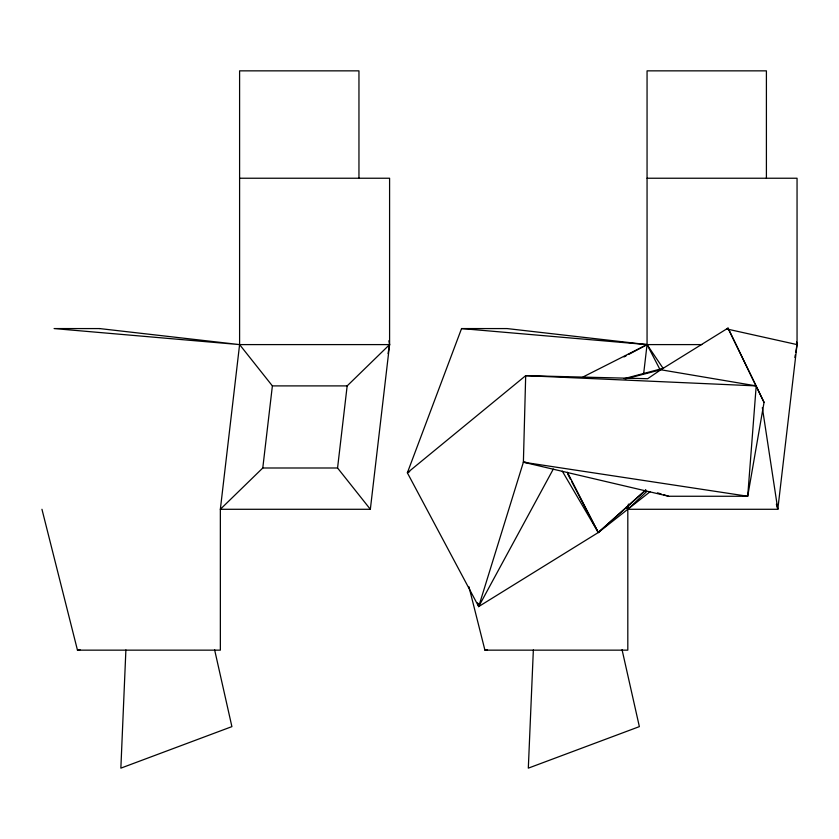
<?xml version="1.0" encoding="UTF-8"?>
<svg xmlns="http://www.w3.org/2000/svg" width="839" height="839" viewBox="0 0 839 839"><rect width="100%" height="100%" fill="white"/><g stroke="black" fill="none" stroke-linecap="round" stroke-linejoin="round"><path stroke-width="1.26" d="M625.475 378.903L660.817 369.758L756.201 385.898L747.706 496.258L523.389 462.205L525.686 375.662L647.666 378.714L660.817 369.758L728.011 328.101L764.046 402.353L747.706 496.258L668.652 496.258L523.389 462.205L478.691 606.576L407.366 472.818L461.555 328.573L507.071 328.573L647.058 344.598L701.834 344.598M125.892 649.952L120.858 768.146L231.9 726.626L214.595 649.722M533.352 649.952L528.318 768.146L639.36 726.626L622.056 649.722M41.95 509.283L77.461 650.152L220.353 650.152L220.353 509.283L262.785 467.994L272.381 385.898L239.597 344.598L239.597 70.854L358.956 70.854L358.956 178.235M370.345 509.283L389.59 344.598L239.597 344.598L220.353 509.283L370.345 509.283L337.561 467.994L347.157 385.898L389.59 344.598L389.59 178.235L239.597 178.235M468.928 586.702L484.921 650.152L627.813 650.152L627.813 509.283L628.411 504.092M643.723 373.124L647.058 344.598L647.058 70.854L766.406 70.854L766.406 178.235M647.058 178.235L797.05 178.235L797.05 344.598L777.805 509.283L627.813 509.283L626.041 507.354M388.058 353.597L389.59 344.598L388.887 340.76M794.858 357.445L795.299 354.876M795.739 352.307L797.05 344.598L796.578 342.039M553.3 469.074L478.691 606.576L477.559 602.832M627.813 509.283L646.838 491.413M478.524 603.965L478.691 606.576L598.28 532.534L645.631 490.007M562.277 471.13L598.28 532.534L645.82 490.018M571.768 481.796L598.28 532.534L650.309 491.56M409.673 471.591L407.366 472.818L525.686 375.662L756.201 385.898M624.006 356.932L626.314 355.694M628.61 354.467L647.058 344.598L663.104 368.342L624.038 378.693M583.105 376.931L647.058 344.598L660.293 370.114M77.461 650.152L80.03 649.732M484.921 650.152L487.48 649.732M272.381 385.898L347.157 385.898M523.389 462.205L525.98 462.205M262.785 467.994L337.561 467.994M461.555 328.573L647.058 344.598M726.658 328.94L797.05 344.598M657.493 492.85L661.216 493.993M663.691 494.748L668.652 496.258M567.552 473.72L570.562 479.489M567.405 472.252L598.28 532.534M728.011 328.101L764.046 402.353M776.379 504.239L777.805 509.283L762.347 407.628M99.61 328.573L54.095 328.573L239.597 344.598L99.61 328.573"/></g></svg>
